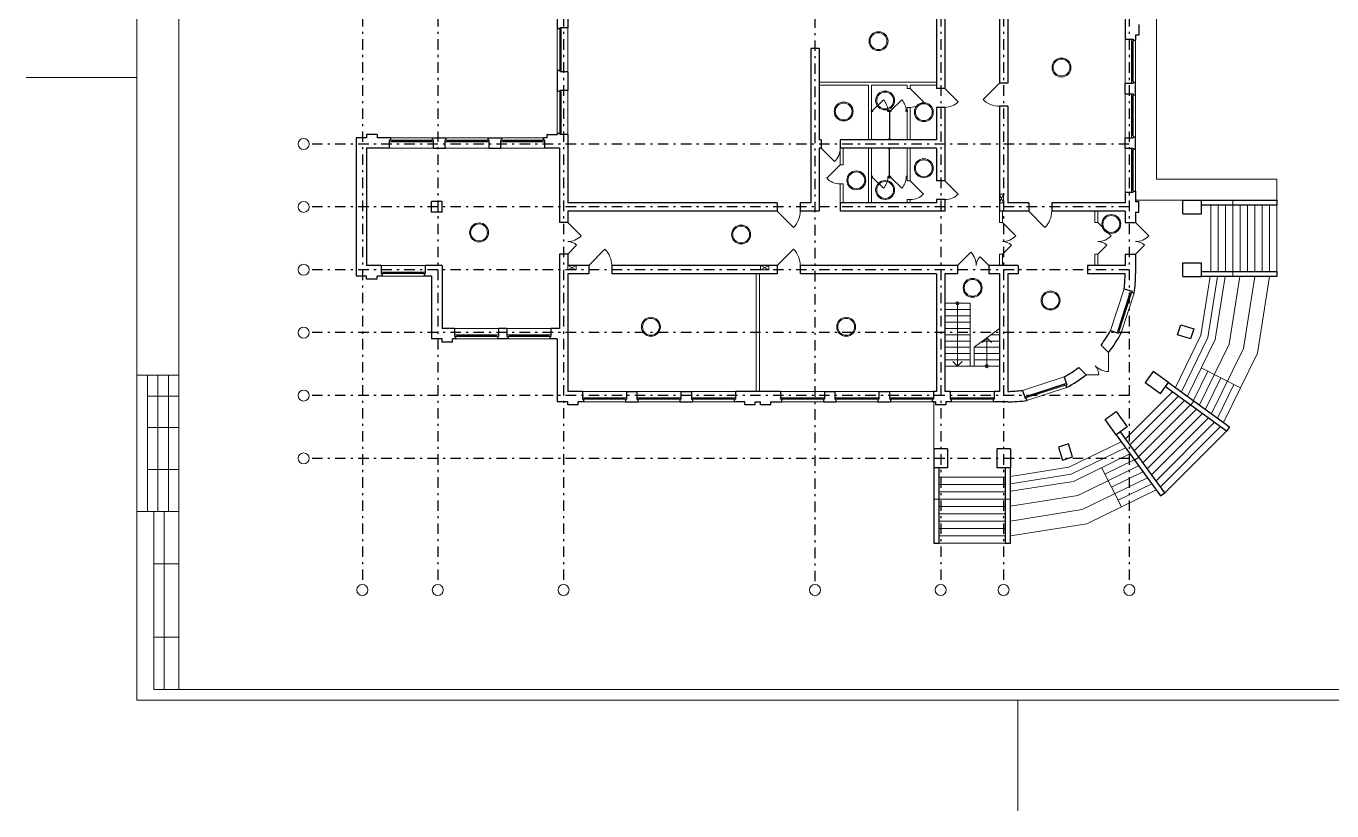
# Model space of a CAD drawing. Header units: metres. Extents: x -5.3 to 89.4, y -5.3 to 64.7.
# Drawn here: x -5.3 to 57, y -5.3 to 32.2 of the extents above; entities that cross this region are included whole.
import ezdxf

# ---------------------------------------------------------------- set-up
doc = ezdxf.new("R2010")
doc.units = ezdxf.units.M
doc.header["$MEASUREMENT"] = 0
doc.linetypes.add('( Dashdot )', pattern=[1.001, 0.5, -0.25, 0.001, -0.25])
doc.layers.add('Level 50', color=7, linetype='Continuous', lineweight=0)
doc.layers.add('Level 63', color=7, linetype='Continuous', lineweight=0)

msp = doc.modelspace()

# ---------------------------------------------------------------- linework, layer by layer
at = {"color": 7, "linetype": 'Continuous', "lineweight": 0}
for p, q in [((0, 0), (0, 59.4)), ((48.661, 46.228), (48.661, 24.853)), ((20.061, 32.028), (20.061, 30.028)), ((20.216, 31.978), (20.216, 30.078)), ((20.561, 32.078), (20.561, 29.978)), ((47.161, 31.528), (47.161, 29.428)), ((47.506, 31.428), (47.506, 29.528)), ((47.661, 31.478), (47.661, 29.478)), ((0, 29.7), (-5.288, 29.7)), ((20.061, 29.028), (20.061, 27.028)), ((20.216, 28.978), (20.216, 27.078)), ((20.561, 29.078), (20.561, 26.978)), ((47.161, 28.928), (47.161, 26.828)), ((47.506, 28.828), (47.506, 26.928)), ((47.661, 28.878), (47.661, 26.878)), ((14.111, 26.828), (12.111, 26.828)), ((16.761, 26.828), (14.761, 26.828)), ((19.411, 26.828), (17.411, 26.828)), ((14.161, 26.328), (12.061, 26.328)), ((14.061, 26.673), (12.161, 26.673)), ((16.811, 26.328), (14.711, 26.328)), ((16.711, 26.673), (14.811, 26.673)), ((19.461, 26.328), (17.361, 26.328)), ((19.361, 26.673), (17.461, 26.673)), ((47.161, 26.328), (47.161, 24.228)), ((47.506, 26.228), (47.506, 24.328)), ((47.661, 26.278), (47.661, 24.278)), ((48.661, 24.853), (54.411, 24.853)), ((54.411, 23.853), (54.411, 24.853)), ((51.611, 23.603), (51.611, 20.453)), ((51.961, 23.603), (51.961, 20.453)), ((52.311, 23.603), (52.311, 20.453)), ((52.661, 23.603), (52.661, 20.453)), ((53.011, 23.603), (53.011, 20.453)), ((53.361, 23.603), (53.361, 20.453)), ((53.711, 23.603), (53.711, 20.453)), ((54.061, 23.603), (54.061, 20.453)), ((11.661, 20.728), (13.761, 20.728)), ((11.711, 20.228), (13.711, 20.228)), ((11.761, 20.383), (13.661, 20.383)), ((47.117, 19.626), (46.468, 17.629)), ((46.841, 17.613), (47.428, 19.42)), ((47.593, 19.419), (46.975, 17.517)), ((39.161, 18.928), (39.161, 15.928)), ((39.761, 18.628), (38.561, 18.628)), ((39.761, 18.328), (38.561, 18.328)), ((15.161, 17.728), (17.261, 17.728)), ((17.661, 17.728), (19.761, 17.728)), ((39.761, 18.028), (38.561, 18.028)), ((39.761, 17.728), (38.561, 17.728)), ((39.961, 16.828), (41.161, 17.728)), ((15.211, 17.228), (17.211, 17.228)), ((15.261, 17.383), (17.161, 17.383)), ((17.711, 17.228), (19.711, 17.228)), ((17.761, 17.383), (19.661, 17.383)), ((39.761, 17.428), (38.561, 17.428)), ((39.761, 17.128), (38.561, 17.128)), ((39.761, 16.828), (38.561, 16.828)), ((41.161, 16.828), (39.961, 16.828)), ((40.334, 17.051), (40.561, 17.278)), ((41.161, 17.128), (40.361, 17.128)), ((40.561, 15.928), (40.561, 17.278)), ((40.788, 17.051), (40.561, 17.278)), ((41.161, 17.428), (40.761, 17.428)), ((39.761, 16.528), (38.561, 16.528)), ((39.761, 16.228), (38.561, 16.228)), ((41.161, 16.528), (39.961, 16.528)), ((41.161, 16.228), (39.961, 16.228)), ((38.934, 16.155), (39.161, 15.928)), ((39.388, 16.155), (39.161, 15.928)), ((50.795, 15.848), (52.67, 14.902)), ((42.262, 14.772), (44.26, 15.421)), ((44.276, 15.048), (42.469, 14.46)), ((21.261, 14.728), (23.361, 14.728)), ((21.361, 14.383), (23.261, 14.383)), ((23.861, 14.728), (25.961, 14.728)), ((23.961, 14.383), (25.861, 14.383)), ((26.461, 14.728), (28.561, 14.728)), ((26.561, 14.383), (28.461, 14.383)), ((32.811, 14.728), (30.711, 14.728)), ((32.711, 14.383), (30.811, 14.383)), ((35.411, 14.728), (33.311, 14.728)), ((35.311, 14.383), (33.411, 14.383)), ((38.011, 14.728), (35.911, 14.728)), ((37.911, 14.383), (36.011, 14.383)), ((40.911, 14.728), (38.811, 14.728)), ((40.811, 14.383), (38.911, 14.383)), ((42.47, 14.296), (44.372, 14.914)), ((47.387, 12.181), (49.708, 14.501)), ((21.311, 14.228), (23.311, 14.228)), ((23.911, 14.228), (25.911, 14.228)), ((26.511, 14.228), (28.511, 14.228)), ((32.761, 14.228), (30.761, 14.228)), ((35.361, 14.228), (33.361, 14.228)), ((37.961, 14.228), (35.961, 14.228)), ((40.861, 14.228), (38.861, 14.228)), ((47.596, 11.894), (49.995, 14.293)), ((47.804, 11.607), (50.281, 14.085)), ((48.012, 11.321), (50.568, 13.876)), ((48.221, 11.034), (50.855, 13.668)), ((48.429, 10.747), (51.141, 13.46)), ((48.637, 10.46), (51.428, 13.251)), ((48.845, 10.174), (51.715, 13.043)), ((46.041, 11.093), (46.987, 9.218)), ((38.286, 10.278), (41.436, 10.278)), ((38.286, 9.928), (41.436, 9.928)), ((38.286, 9.578), (41.436, 9.578)), ((38.286, 9.228), (41.436, 9.228)), ((38.286, 8.878), (41.436, 8.878)), ((38.286, 8.528), (41.436, 8.528)), ((38.286, 8.178), (41.436, 8.178)), ((38.286, 7.828), (41.436, 7.828)), ((84.1, 0), (0, 0)), ((42.05, -5.287), (42.05, 0))]:
    msp.add_line(p, q, dxfattribs=at)
at = {"color": 1, "linetype": '( Dashdot )'}
for p, q in [((10.761, 53.528), (10.761, 5.516)), ((14.361, 53.528), (14.361, 5.516)), ((20.361, 53.528), (20.361, 5.516)), ((32.361, 53.471), (32.361, 5.516)), ((38.361, 53.528), (38.361, 5.516)), ((41.361, 53.528), (41.361, 5.516)), ((47.361, 53.528), (47.361, 5.516)), ((47.361, 26.528), (8.219, 26.528)), ((47.361, 23.528), (8.219, 23.528)), ((47.361, 20.528), (8.219, 20.528)), ((47.361, 17.528), (8.219, 17.528)), ((47.361, 14.528), (8.219, 14.528)), ((47.361, 11.528), (8.219, 11.528))]:
    msp.add_line(p, q, dxfattribs=at)
at = {"color": 7, "linetype": 'Continuous', "lineweight": 30}
for p, q in [((41.161, 36.328), (41.161, 29.428)), ((41.561, 36.328), (41.561, 29.428)), ((38.161, 33.778), (38.161, 29.178)), ((38.561, 33.778), (38.561, 29.178)), ((47.161, 33.178), (47.161, 31.528)), ((20.061, 33.028), (20.061, 32.028)), ((20.561, 32.978), (20.561, 32.078)), ((20.181, 32.028), (20.061, 32.028)), ((20.561, 32.078), (20.181, 32.078)), ((20.181, 32.078), (20.181, 32.028)), ((47.811, 32.228), (47.811, 31.728)), ((47.161, 31.528), (47.541, 31.528)), ((47.541, 31.528), (47.541, 31.478)), ((47.541, 31.478), (47.661, 31.478)), ((47.811, 31.728), (47.661, 31.728)), ((47.661, 31.728), (47.661, 31.478)), ((32.561, 31.079), (32.161, 31.079)), ((32.161, 31.079), (32.161, 23.728)), ((32.561, 31.079), (32.561, 26.728)), ((20.181, 30.028), (20.061, 30.028)), ((20.061, 30.028), (20.061, 29.028)), ((20.181, 30.028), (20.181, 29.978)), ((20.561, 29.978), (20.181, 29.978)), ((20.561, 29.978), (20.561, 29.078)), ((41.561, 29.428), (41.161, 29.428)), ((47.161, 29.428), (47.541, 29.428)), ((47.161, 28.928), (47.161, 29.428)), ((47.541, 29.478), (47.661, 29.478)), ((47.541, 29.478), (47.541, 29.428)), ((47.661, 28.878), (47.661, 29.478)), ((20.181, 29.028), (20.061, 29.028)), ((20.561, 29.078), (20.181, 29.078)), ((20.181, 29.078), (20.181, 29.028)), ((38.561, 29.178), (38.161, 29.178)), ((47.161, 28.928), (47.541, 28.928)), ((47.541, 28.928), (47.541, 28.878)), ((47.541, 28.878), (47.661, 28.878)), ((38.561, 28.278), (38.161, 28.278)), ((38.161, 28.278), (38.161, 26.728)), ((38.561, 28.278), (38.561, 24.778)), ((41.561, 28.328), (41.161, 28.328)), ((41.161, 28.328), (41.161, 23.328)), ((41.561, 28.328), (41.561, 23.728)), ((10.461, 26.828), (10.461, 20.228)), ((10.961, 26.828), (10.461, 26.828)), ((10.961, 26.978), (10.961, 26.828)), ((11.461, 26.978), (10.961, 26.978)), ((11.461, 26.978), (11.461, 26.828)), ((12.111, 26.828), (11.461, 26.828)), ((12.111, 26.708), (12.111, 26.828)), ((14.111, 26.708), (14.111, 26.828)), ((14.111, 26.828), (14.761, 26.828)), ((14.761, 26.708), (14.761, 26.828)), ((16.761, 26.708), (16.761, 26.828)), ((16.761, 26.828), (17.411, 26.828)), ((17.411, 26.708), (17.411, 26.828)), ((19.561, 26.828), (19.411, 26.828)), ((19.411, 26.708), (19.411, 26.828)), ((19.561, 26.978), (20.061, 26.978)), ((19.561, 26.978), (19.561, 26.828)), ((20.061, 27.028), (20.061, 26.978)), ((20.181, 27.028), (20.061, 27.028)), ((20.181, 27.028), (20.181, 26.978)), ((20.561, 26.978), (20.181, 26.978)), ((20.561, 26.978), (20.561, 23.728)), ((47.161, 26.828), (47.541, 26.828)), ((47.161, 26.328), (47.161, 26.828)), ((47.541, 26.878), (47.661, 26.878)), ((47.541, 26.878), (47.541, 26.828)), ((47.661, 26.278), (47.661, 26.878)), ((10.961, 26.328), (10.961, 20.728)), ((12.061, 26.328), (10.961, 26.328)), ((12.061, 26.328), (12.061, 26.708)), ((12.111, 26.708), (12.061, 26.708)), ((14.161, 26.708), (14.111, 26.708)), ((14.161, 26.328), (14.161, 26.708)), ((14.161, 26.328), (14.711, 26.328)), ((14.711, 26.328), (14.711, 26.708)), ((14.761, 26.708), (14.711, 26.708)), ((16.811, 26.708), (16.761, 26.708)), ((16.811, 26.328), (16.811, 26.708)), ((16.811, 26.328), (17.361, 26.328)), ((17.361, 26.328), (17.361, 26.708)), ((17.411, 26.708), (17.361, 26.708)), ((19.461, 26.708), (19.411, 26.708)), ((19.461, 26.328), (19.461, 26.708)), ((20.161, 26.328), (19.461, 26.328)), ((20.161, 26.328), (20.161, 22.778)), ((32.661, 26.728), (32.561, 26.728)), ((32.561, 26.328), (32.561, 23.328)), ((32.661, 26.328), (32.561, 26.328)), ((32.661, 26.728), (32.661, 26.328)), ((38.161, 26.728), (33.561, 26.728)), ((33.561, 26.728), (33.561, 26.328)), ((38.161, 26.328), (33.561, 26.328)), ((38.161, 26.328), (38.161, 24.778)), ((47.161, 26.328), (47.541, 26.328)), ((47.541, 26.328), (47.541, 26.278)), ((47.541, 26.278), (47.661, 26.278)), ((38.561, 24.778), (38.161, 24.778)), ((14.061, 23.278), (14.061, 23.778)), ((14.561, 23.778), (14.061, 23.778)), ((14.561, 23.278), (14.561, 23.778)), ((30.561, 23.728), (20.561, 23.728)), ((30.561, 23.728), (30.561, 23.328)), ((32.161, 23.728), (31.661, 23.728)), ((31.661, 23.728), (31.661, 23.328)), ((38.161, 23.728), (33.561, 23.728)), ((33.561, 23.728), (33.561, 23.328)), ((38.561, 23.878), (38.161, 23.878)), ((38.161, 23.878), (38.161, 23.728)), ((38.561, 23.878), (38.561, 23.328)), ((42.561, 23.728), (41.561, 23.728)), ((42.561, 23.728), (42.561, 23.328)), ((47.161, 23.728), (43.661, 23.728)), ((43.661, 23.728), (43.661, 23.328)), ((47.161, 24.228), (47.161, 23.728)), ((47.161, 24.228), (47.541, 24.228)), ((47.541, 24.278), (47.661, 24.278)), ((47.541, 24.278), (47.541, 24.228)), ((47.661, 24.278), (47.661, 23.778)), ((47.661, 23.778), (47.811, 23.778)), ((47.811, 23.278), (47.811, 23.778)), ((49.911, 23.853), (50.811, 23.853)), ((49.911, 23.203), (49.911, 23.853)), ((50.811, 23.203), (50.811, 23.853)), ((14.561, 23.278), (14.061, 23.278)), ((30.561, 23.328), (20.561, 23.328)), ((20.561, 23.328), (20.561, 22.778)), ((32.561, 23.328), (31.661, 23.328)), ((38.561, 23.328), (33.561, 23.328)), ((42.561, 23.328), (41.161, 23.328)), ((47.161, 23.328), (43.661, 23.328)), ((47.161, 23.328), (47.161, 22.778)), ((47.661, 23.278), (47.811, 23.278)), ((47.661, 23.278), (47.661, 22.778)), ((49.911, 23.203), (50.811, 23.203)), ((20.561, 22.778), (20.161, 22.778)), ((47.161, 22.778), (47.661, 22.778)), ((20.561, 21.278), (20.161, 21.278)), ((20.161, 21.278), (20.161, 17.728)), ((20.561, 21.278), (20.561, 20.728)), ((47.161, 21.278), (47.661, 21.278)), ((47.161, 21.278), (47.161, 20.728)), ((47.661, 21.278), (47.661, 20.328)), ((11.661, 20.728), (10.961, 20.728)), ((11.661, 20.728), (11.661, 20.348)), ((14.561, 20.728), (13.761, 20.728)), ((13.761, 20.728), (13.761, 20.348)), ((14.561, 20.728), (14.561, 17.728)), ((21.561, 20.728), (20.561, 20.728)), ((21.561, 20.728), (21.561, 20.328)), ((22.661, 20.728), (22.661, 20.328)), ((30.561, 20.728), (22.661, 20.728)), ((30.561, 20.728), (30.561, 20.328)), ((31.661, 20.728), (31.661, 20.328)), ((39.161, 20.728), (31.661, 20.728)), ((39.161, 20.728), (39.161, 20.328)), ((40.661, 20.728), (40.661, 20.328)), ((42.061, 20.728), (40.661, 20.728)), ((42.061, 20.728), (42.061, 20.328)), ((47.161, 20.728), (45.361, 20.728)), ((45.361, 20.728), (45.361, 20.328)), ((49.911, 20.853), (50.811, 20.853)), ((49.911, 20.203), (49.911, 20.853)), ((50.811, 20.203), (50.811, 20.853)), ((10.961, 20.228), (10.461, 20.228)), ((10.961, 20.078), (10.961, 20.228)), ((11.461, 20.078), (10.961, 20.078)), ((11.461, 20.078), (11.461, 20.228)), ((11.711, 20.228), (11.461, 20.228)), ((11.661, 20.348), (11.711, 20.348)), ((11.711, 20.348), (11.711, 20.228)), ((13.711, 20.348), (13.711, 20.228)), ((13.711, 20.348), (13.761, 20.348)), ((14.061, 20.228), (13.711, 20.228)), ((14.061, 20.228), (14.061, 17.228)), ((20.561, 20.328), (20.561, 14.728)), ((21.561, 20.328), (20.561, 20.328)), ((30.561, 20.328), (22.661, 20.328)), ((38.161, 20.328), (31.661, 20.328)), ((38.161, 20.328), (38.161, 14.728)), ((38.561, 20.328), (38.561, 14.728)), ((39.161, 20.328), (38.561, 20.328)), ((41.161, 20.328), (40.661, 20.328)), ((41.161, 20.328), (41.161, 14.728)), ((41.561, 20.328), (41.561, 14.728)), ((42.061, 20.328), (41.561, 20.328)), ((47.161, 20.328), (45.361, 20.328)), ((49.911, 20.203), (50.811, 20.203)), ((47.117, 19.626), (47.493, 19.504)), ((47.485, 19.454), (47.593, 19.419)), ((15.161, 17.728), (14.561, 17.728)), ((15.161, 17.728), (15.161, 17.348)), ((17.261, 17.728), (17.261, 17.348)), ((17.661, 17.728), (17.261, 17.728)), ((17.661, 17.728), (17.661, 17.348)), ((20.161, 17.728), (19.761, 17.728)), ((19.761, 17.728), (19.761, 17.348)), ((46.468, 17.629), (46.843, 17.507)), ((46.867, 17.552), (46.975, 17.517)), ((14.561, 17.228), (14.061, 17.228)), ((14.561, 17.078), (14.561, 17.228)), ((15.061, 17.078), (14.561, 17.078)), ((15.061, 17.078), (15.061, 17.228)), ((15.211, 17.228), (15.061, 17.228)), ((15.161, 17.348), (15.211, 17.348)), ((15.211, 17.348), (15.211, 17.228)), ((17.211, 17.348), (17.211, 17.228)), ((17.211, 17.348), (17.261, 17.348)), ((17.711, 17.228), (17.211, 17.228)), ((17.661, 17.348), (17.711, 17.348)), ((17.711, 17.348), (17.711, 17.228)), ((19.711, 17.348), (19.711, 17.228)), ((19.711, 17.348), (19.761, 17.348)), ((20.061, 17.228), (19.711, 17.228)), ((20.061, 17.228), (20.061, 14.228)), ((46.015, 16.934), (46.372, 16.577)), ((44.955, 15.873), (45.311, 15.517)), ((44.26, 15.421), (44.382, 15.045)), ((44.337, 15.022), (44.372, 14.914)), ((21.261, 14.728), (20.561, 14.728)), ((21.261, 14.728), (21.261, 14.348)), ((21.261, 14.348), (21.311, 14.348)), ((21.311, 14.348), (21.311, 14.228)), ((23.311, 14.348), (23.311, 14.228)), ((23.311, 14.348), (23.361, 14.348)), ((23.361, 14.728), (23.361, 14.348)), ((23.361, 14.728), (23.861, 14.728)), ((23.861, 14.728), (23.861, 14.348)), ((23.861, 14.348), (23.911, 14.348)), ((23.911, 14.348), (23.911, 14.228)), ((25.911, 14.348), (25.911, 14.228)), ((25.911, 14.348), (25.961, 14.348)), ((25.961, 14.728), (25.961, 14.348)), ((25.961, 14.728), (26.461, 14.728)), ((26.461, 14.728), (26.461, 14.348)), ((26.461, 14.348), (26.511, 14.348)), ((26.511, 14.348), (26.511, 14.228)), ((28.511, 14.348), (28.511, 14.228)), ((28.511, 14.348), (28.561, 14.348)), ((28.561, 14.728), (28.561, 14.348)), ((30.711, 14.728), (28.561, 14.728)), ((30.711, 14.728), (30.711, 14.348)), ((30.761, 14.348), (30.711, 14.348)), ((30.761, 14.348), (30.761, 14.228)), ((32.761, 14.348), (32.761, 14.228)), ((32.811, 14.348), (32.761, 14.348)), ((32.811, 14.728), (32.811, 14.348)), ((32.811, 14.728), (33.311, 14.728)), ((33.311, 14.728), (33.311, 14.348)), ((33.361, 14.348), (33.311, 14.348)), ((33.361, 14.348), (33.361, 14.228)), ((35.361, 14.348), (35.361, 14.228)), ((35.411, 14.348), (35.361, 14.348)), ((35.411, 14.728), (35.411, 14.348)), ((35.411, 14.728), (35.911, 14.728)), ((35.911, 14.728), (35.911, 14.348)), ((35.961, 14.348), (35.911, 14.348)), ((35.961, 14.348), (35.961, 14.228)), ((37.961, 14.348), (37.961, 14.228)), ((38.011, 14.348), (37.961, 14.348)), ((38.161, 14.728), (38.011, 14.728)), ((38.011, 14.728), (38.011, 14.348)), ((38.811, 14.728), (38.561, 14.728)), ((38.811, 14.728), (38.811, 14.348)), ((38.861, 14.348), (38.811, 14.348)), ((38.861, 14.348), (38.861, 14.228)), ((40.861, 14.348), (40.861, 14.228)), ((40.911, 14.348), (40.861, 14.348)), ((41.161, 14.728), (40.911, 14.728)), ((40.911, 14.728), (40.911, 14.348)), ((42.262, 14.772), (42.385, 14.396)), ((42.435, 14.404), (42.47, 14.296)), ((20.561, 14.228), (20.061, 14.228)), ((20.561, 14.078), (20.561, 14.228)), ((21.061, 14.078), (20.561, 14.078)), ((21.061, 14.078), (21.061, 14.228)), ((21.311, 14.228), (21.061, 14.228)), ((23.311, 14.228), (23.911, 14.228)), ((25.911, 14.228), (26.511, 14.228)), ((29.011, 14.228), (28.511, 14.228)), ((29.011, 14.078), (29.011, 14.228)), ((29.511, 14.078), (29.011, 14.078)), ((29.511, 14.078), (29.511, 14.228)), ((29.511, 14.228), (29.761, 14.228)), ((29.761, 14.078), (29.761, 14.228)), ((30.261, 14.078), (29.761, 14.078)), ((30.261, 14.078), (30.261, 14.228)), ((30.261, 14.228), (30.761, 14.228)), ((32.761, 14.228), (33.361, 14.228)), ((35.361, 14.228), (35.961, 14.228)), ((38.111, 14.228), (37.961, 14.228)), ((38.111, 14.228), (38.111, 14.078)), ((38.611, 14.078), (38.111, 14.078)), ((38.611, 14.228), (38.611, 14.078)), ((38.861, 14.228), (38.611, 14.228)), ((41.561, 14.228), (40.861, 14.228)), ((38.036, 11.978), (38.036, 11.078)), ((38.686, 11.978), (38.036, 11.978)), ((38.686, 11.978), (38.686, 11.078)), ((41.036, 11.978), (41.036, 11.078)), ((41.686, 11.978), (41.036, 11.978)), ((41.686, 11.978), (41.686, 11.078)), ((38.686, 11.078), (38.036, 11.078)), ((41.686, 11.078), (41.036, 11.078))]:
    msp.add_line(p, q, dxfattribs=at)
at = {"color": 7, "linetype": 'Continuous', "lineweight": 13}
for p, q in [((38.161, 29.478), (32.561, 29.478)), ((34.911, 29.328), (32.561, 29.328)), ((34.911, 29.328), (34.911, 26.728)), ((35.061, 29.328), (35.061, 26.728)), ((36.761, 29.328), (35.061, 29.328)), ((36.761, 29.328), (36.761, 29.178)), ((38.161, 29.328), (36.911, 29.328)), ((36.911, 29.328), (36.911, 29.178)), ((36.911, 29.178), (36.761, 29.178)), ((36.911, 29.178), (37.547, 28.541)), ((38.561, 29.178), (39.197, 28.541)), ((36.761, 28.278), (36.761, 26.728)), ((36.911, 28.278), (36.761, 28.278)), ((36.911, 28.278), (36.911, 26.728)), ((32.661, 26.328), (33.297, 25.691)), ((33.561, 26.328), (33.561, 25.528)), ((33.711, 26.328), (33.711, 25.528)), ((34.911, 26.328), (34.911, 23.728)), ((35.061, 26.328), (35.061, 23.728)), ((36.761, 26.328), (36.761, 24.778)), ((36.911, 26.328), (36.911, 24.778)), ((33.561, 25.528), (32.924, 24.891)), ((33.711, 25.528), (33.561, 25.528)), ((33.711, 24.628), (33.561, 24.628)), ((33.561, 24.628), (33.561, 23.728)), ((33.711, 24.628), (33.711, 23.728)), ((36.911, 24.778), (36.761, 24.778)), ((36.911, 24.778), (37.547, 24.141)), ((38.561, 24.778), (39.197, 24.141)), ((36.761, 23.878), (36.761, 23.728)), ((36.911, 23.878), (36.761, 23.878)), ((36.911, 23.878), (36.911, 23.728)), ((41.161, 23.728), (41.361, 24.128)), ((41.161, 24.128), (41.361, 23.728)), ((49.911, 23.853), (47.661, 23.853)), ((52.311, 23.603), (52.311, 23.853)), ((30.561, 23.328), (31.339, 22.55)), ((41.161, 23.328), (41.161, 22.778)), ((41.311, 23.328), (41.311, 22.778)), ((45.711, 23.328), (45.711, 22.778)), ((45.861, 23.328), (45.861, 22.778)), ((51.261, 23.603), (51.261, 20.453)), ((54.411, 23.603), (54.411, 20.453)), ((20.561, 22.778), (21.197, 22.141)), ((41.161, 22.778), (41.311, 22.778)), ((41.311, 22.778), (41.947, 22.141)), ((45.711, 22.778), (45.861, 22.778)), ((45.861, 22.778), (46.497, 22.141)), ((47.661, 22.778), (48.297, 22.141)), ((20.561, 21.278), (20.985, 21.702)), ((21.561, 20.728), (22.339, 21.506)), ((30.561, 20.728), (31.339, 21.506)), ((39.161, 20.728), (39.797, 21.364)), ((41.161, 21.278), (41.311, 21.278)), ((41.161, 21.278), (41.161, 20.728)), ((41.311, 21.278), (41.735, 21.702)), ((41.311, 21.278), (41.311, 20.728)), ((45.711, 21.278), (45.861, 21.278)), ((45.711, 21.278), (45.711, 20.728)), ((45.861, 21.278), (46.285, 21.702)), ((45.861, 21.278), (45.861, 20.728)), ((47.661, 21.278), (48.085, 21.702)), ((20.561, 20.728), (20.961, 20.528)), ((20.961, 20.728), (20.561, 20.528)), ((29.761, 20.728), (30.161, 20.528)), ((30.161, 20.728), (29.761, 20.528)), ((40.661, 20.728), (40.237, 21.152)), ((29.561, 20.328), (29.561, 14.728)), ((29.711, 20.328), (29.711, 14.728)), ((52.311, 20.203), (52.311, 20.453)), ((39.761, 18.928), (38.561, 18.928)), ((39.761, 18.928), (39.761, 15.928)), ((39.961, 16.828), (39.961, 15.928)), ((46.372, 16.577), (46.372, 15.677)), ((41.161, 15.928), (38.561, 15.928)), ((45.311, 15.517), (45.911, 15.517)), ((47.179, 12.467), (49.421, 14.709)), ((38.036, 11.978), (38.036, 14.228)), ((50.303, 14.069), (50.45, 14.271)), ((49.054, 9.887), (52.002, 12.835)), ((47.819, 11.586), (47.617, 11.439)), ((38.286, 10.628), (41.436, 10.628)), ((38.286, 9.578), (38.036, 9.578)), ((41.686, 9.578), (41.436, 9.578)), ((38.286, 7.478), (41.436, 7.478))]:
    msp.add_line(p, q, dxfattribs=at)
at = {"color": 7, "linetype": 'Continuous', "lineweight": 13, "extrusion": (0, 0, -1)}
for p, q in [((41.161, 29.428), (40.383, 28.65)), ((42.561, 23.328), (43.339, 22.55))]:
    msp.add_line(p, q, dxfattribs=at)
at = {"color": 252, "linetype": 'Continuous', "lineweight": 13}
for p, q in [((35.624, 28.64), (35.111, 28.128)), ((36.499, 28.64), (35.986, 28.128)), ((35.624, 24.415), (35.111, 24.928)), ((36.499, 24.415), (35.986, 24.928))]:
    msp.add_line(p, q, dxfattribs=at)
at = {"color": 252, "linetype": 'Continuous', "lineweight": 30}
for p, q in [((35.911, 28.078), (35.911, 26.778)), ((35.911, 24.978), (35.911, 26.278))]:
    msp.add_line(p, q, dxfattribs=at)
at = {"color": 7, "linetype": 'Continuous', "lineweight": 13, "flags": 128}
for points in [[(20.251, 32.078), (20.251, 31.978), (20.181, 31.978), (20.181, 32.078), (20.251, 32.078)], [(47.471, 31.528), (47.471, 31.428), (47.541, 31.428), (47.541, 31.528), (47.471, 31.528)], [(20.251, 30.078), (20.251, 29.978), (20.181, 29.978), (20.181, 30.078), (20.251, 30.078)], [(47.471, 29.528), (47.471, 29.428), (47.541, 29.428), (47.541, 29.528), (47.471, 29.528)], [(20.251, 29.078), (20.251, 28.978), (20.181, 28.978), (20.181, 29.078), (20.251, 29.078)], [(47.471, 28.928), (47.471, 28.828), (47.541, 28.828), (47.541, 28.928), (47.471, 28.928)], [(20.251, 27.078), (20.251, 26.978), (20.181, 26.978), (20.181, 27.078), (20.251, 27.078)], [(47.471, 26.928), (47.471, 26.828), (47.541, 26.828), (47.541, 26.928), (47.471, 26.928)], [(12.161, 26.638), (12.061, 26.638), (12.061, 26.708), (12.161, 26.708), (12.161, 26.638)], [(14.161, 26.638), (14.061, 26.638), (14.061, 26.708), (14.161, 26.708), (14.161, 26.638)], [(14.811, 26.638), (14.711, 26.638), (14.711, 26.708), (14.811, 26.708), (14.811, 26.638)], [(16.811, 26.638), (16.711, 26.638), (16.711, 26.708), (16.811, 26.708), (16.811, 26.638)], [(17.461, 26.638), (17.361, 26.638), (17.361, 26.708), (17.461, 26.708), (17.461, 26.638)], [(19.461, 26.638), (19.361, 26.638), (19.361, 26.708), (19.461, 26.708), (19.461, 26.638)], [(47.471, 26.328), (47.471, 26.228), (47.541, 26.228), (47.541, 26.328), (47.471, 26.328)], [(47.471, 24.328), (47.471, 24.228), (47.541, 24.228), (47.541, 24.328), (47.471, 24.328)], [(41.161, 23.728), (41.361, 23.728), (41.361, 24.128), (41.161, 24.128), (41.161, 23.728)], [(20.561, 20.728), (20.561, 20.528), (20.961, 20.528), (20.961, 20.728), (20.561, 20.728)], [(29.761, 20.728), (29.761, 20.528), (30.161, 20.528), (30.161, 20.728), (29.761, 20.728)], [(11.661, 20.418), (11.761, 20.418), (11.761, 20.348), (11.661, 20.348), (11.661, 20.418)], [(13.661, 20.418), (13.761, 20.418), (13.761, 20.348), (13.661, 20.348), (13.661, 20.418)], [(47.395, 19.431), (47.426, 19.526), (47.493, 19.504), (47.462, 19.409), (47.395, 19.431)], [(46.777, 17.529), (46.808, 17.624), (46.874, 17.602), (46.843, 17.507), (46.777, 17.529)], [(15.161, 17.418), (15.261, 17.418), (15.261, 17.348), (15.161, 17.348), (15.161, 17.418)], [(17.161, 17.418), (17.261, 17.418), (17.261, 17.348), (17.161, 17.348), (17.161, 17.418)], [(17.661, 17.418), (17.761, 17.418), (17.761, 17.348), (17.661, 17.348), (17.661, 17.418)], [(19.661, 17.418), (19.761, 17.418), (19.761, 17.348), (19.661, 17.348), (19.661, 17.418)], [(44.36, 15.112), (44.265, 15.081), (44.287, 15.014), (44.382, 15.045), (44.36, 15.112)], [(21.261, 14.418), (21.361, 14.418), (21.361, 14.348), (21.261, 14.348), (21.261, 14.418)], [(23.261, 14.418), (23.361, 14.418), (23.361, 14.348), (23.261, 14.348), (23.261, 14.418)], [(23.861, 14.418), (23.961, 14.418), (23.961, 14.348), (23.861, 14.348), (23.861, 14.418)], [(25.861, 14.418), (25.961, 14.418), (25.961, 14.348), (25.861, 14.348), (25.861, 14.418)], [(26.461, 14.418), (26.561, 14.418), (26.561, 14.348), (26.461, 14.348), (26.461, 14.418)], [(28.461, 14.418), (28.561, 14.418), (28.561, 14.348), (28.461, 14.348), (28.461, 14.418)], [(30.811, 14.418), (30.711, 14.418), (30.711, 14.348), (30.811, 14.348), (30.811, 14.418)], [(32.811, 14.418), (32.711, 14.418), (32.711, 14.348), (32.811, 14.348), (32.811, 14.418)], [(33.411, 14.418), (33.311, 14.418), (33.311, 14.348), (33.411, 14.348), (33.411, 14.418)], [(35.411, 14.418), (35.311, 14.418), (35.311, 14.348), (35.411, 14.348), (35.411, 14.418)], [(36.011, 14.418), (35.911, 14.418), (35.911, 14.348), (36.011, 14.348), (36.011, 14.418)], [(38.011, 14.418), (37.911, 14.418), (37.911, 14.348), (38.011, 14.348), (38.011, 14.418)], [(38.911, 14.418), (38.811, 14.418), (38.811, 14.348), (38.911, 14.348), (38.911, 14.418)], [(40.911, 14.418), (40.811, 14.418), (40.811, 14.348), (40.911, 14.348), (40.911, 14.418)], [(42.458, 14.494), (42.363, 14.463), (42.385, 14.396), (42.48, 14.427), (42.458, 14.494)]]:
    msp.add_lwpolyline(points, close=True, dxfattribs=at)
at = {"color": 7, "linetype": 'Continuous', "lineweight": 0, "flags": 128}
for points in [[(20.181, 30.078), (20.251, 30.078), (20.251, 31.978), (20.181, 31.978), (20.181, 30.078)], [(47.541, 29.528), (47.471, 29.528), (47.471, 31.428), (47.541, 31.428), (47.541, 29.528)], [(20.181, 27.078), (20.251, 27.078), (20.251, 28.978), (20.181, 28.978), (20.181, 27.078)], [(47.541, 26.928), (47.471, 26.928), (47.471, 28.828), (47.541, 28.828), (47.541, 26.928)], [(12.161, 26.708), (12.161, 26.638), (14.061, 26.638), (14.061, 26.708), (12.161, 26.708)], [(14.811, 26.708), (14.811, 26.638), (16.711, 26.638), (16.711, 26.708), (14.811, 26.708)], [(17.461, 26.708), (17.461, 26.638), (19.361, 26.638), (19.361, 26.708), (17.461, 26.708)], [(47.541, 24.328), (47.471, 24.328), (47.471, 26.228), (47.541, 26.228), (47.541, 24.328)], [(13.661, 20.348), (13.661, 20.418), (11.761, 20.418), (11.761, 20.348), (13.661, 20.348)], [(47.462, 19.409), (47.395, 19.431), (46.808, 17.624), (46.874, 17.602), (47.462, 19.409)], [(17.161, 17.348), (17.161, 17.418), (15.261, 17.418), (15.261, 17.348), (17.161, 17.348)], [(19.661, 17.348), (19.661, 17.418), (17.761, 17.418), (17.761, 17.348), (19.661, 17.348)], [(42.48, 14.427), (42.458, 14.494), (44.265, 15.081), (44.287, 15.014), (42.48, 14.427)], [(23.261, 14.348), (23.261, 14.418), (21.361, 14.418), (21.361, 14.348), (23.261, 14.348)], [(25.861, 14.348), (25.861, 14.418), (23.961, 14.418), (23.961, 14.348), (25.861, 14.348)], [(28.461, 14.348), (28.461, 14.418), (26.561, 14.418), (26.561, 14.348), (28.461, 14.348)], [(30.811, 14.348), (30.811, 14.418), (32.711, 14.418), (32.711, 14.348), (30.811, 14.348)], [(33.411, 14.348), (33.411, 14.418), (35.311, 14.418), (35.311, 14.348), (33.411, 14.348)], [(36.011, 14.348), (36.011, 14.418), (37.911, 14.418), (37.911, 14.348), (36.011, 14.348)], [(38.911, 14.348), (38.911, 14.418), (40.811, 14.418), (40.811, 14.348), (38.911, 14.348)]]:
    msp.add_lwpolyline(points, close=True, dxfattribs=at)
at = {"color": 252, "linetype": 'Continuous', "lineweight": 30, "flags": 128}
for points in [[(35.111, 28.078), (35.061, 28.078), (35.061, 28.128), (35.111, 28.128), (35.111, 28.078)], [(35.886, 28.078), (35.836, 28.078), (35.836, 28.128), (35.886, 28.128), (35.886, 28.078)], [(35.936, 28.078), (35.886, 28.078), (35.886, 28.128), (35.936, 28.128), (35.936, 28.078)], [(35.986, 28.078), (35.936, 28.078), (35.936, 28.128), (35.986, 28.128), (35.986, 28.078)], [(36.761, 28.078), (36.711, 28.078), (36.711, 28.128), (36.761, 28.128), (36.761, 28.078)], [(35.936, 26.728), (35.886, 26.728), (35.886, 26.778), (35.936, 26.778), (35.936, 26.728)], [(35.936, 26.328), (35.886, 26.328), (35.886, 26.278), (35.936, 26.278), (35.936, 26.328)], [(35.111, 24.978), (35.061, 24.978), (35.061, 24.928), (35.111, 24.928), (35.111, 24.978)], [(35.886, 24.978), (35.836, 24.978), (35.836, 24.928), (35.886, 24.928), (35.886, 24.978)], [(35.936, 24.978), (35.886, 24.978), (35.886, 24.928), (35.936, 24.928), (35.936, 24.978)], [(35.986, 24.978), (35.936, 24.978), (35.936, 24.928), (35.986, 24.928), (35.986, 24.978)], [(36.761, 24.978), (36.711, 24.978), (36.711, 24.928), (36.761, 24.928), (36.761, 24.978)]]:
    msp.add_lwpolyline(points, close=True, dxfattribs=at)
at = {"color": 7, "linetype": 'Continuous', "lineweight": 30, "flags": 128}
for points in [[(50.811, 23.853), (54.411, 23.853), (54.411, 23.603), (50.811, 23.603), (50.811, 23.853)], [(50.811, 20.453), (54.411, 20.453), (54.411, 20.203), (50.811, 20.203), (50.811, 20.453)], [(49.818, 17.908), (50.436, 17.707), (50.282, 17.231), (49.664, 17.432), (49.818, 17.908)], [(48.508, 15.682), (48.126, 15.156), (48.854, 14.627), (49.236, 15.153), (48.508, 15.682)], [(49.236, 15.153), (52.148, 13.037), (52.002, 12.835), (49.089, 14.951), (49.236, 15.153)], [(46.206, 13.381), (46.732, 13.763), (47.261, 13.035), (46.735, 12.653), (46.206, 13.381)], [(46.735, 12.653), (48.851, 9.74), (49.054, 9.887), (46.938, 12.8), (46.735, 12.653)], [(43.981, 12.071), (44.182, 11.452), (44.657, 11.607), (44.456, 12.225), (43.981, 12.071)], [(38.036, 11.078), (38.036, 7.478), (38.286, 7.478), (38.286, 11.078), (38.036, 11.078)], [(41.436, 11.078), (41.436, 7.478), (41.686, 7.478), (41.686, 11.078), (41.436, 11.078)]]:
    msp.add_lwpolyline(points, close=True, dxfattribs=at)
at = {"color": 7, "linetype": 'Continuous', "lineweight": 13, "flags": 128}
for points in [[(51.222, 20.203), (50.78, 17.41), (49.561, 14.917)], [(54.057, 20.203), (53.48, 16.557), (51.861, 13.246)], [(41.686, 10.667), (44.479, 11.109), (46.972, 12.327)], [(41.686, 7.832), (45.331, 8.409), (48.643, 10.028)]]:
    msp.add_lwpolyline(points, dxfattribs=at)
at = {"color": 7, "linetype": 'Continuous', "lineweight": 0, "flags": 128}
for points in [[(51.576, 20.203), (51.117, 17.303), (49.849, 14.708)], [(51.93, 20.203), (51.455, 17.196), (50.136, 14.499)], [(52.639, 20.203), (52.13, 16.983), (50.711, 14.081)], [(53.348, 20.203), (52.805, 16.77), (51.286, 13.664)], [(51.108, 15.69), (50.424, 14.29)], [(51.733, 15.375), (50.999, 13.873)], [(52.358, 15.059), (51.573, 13.455)], [(41.686, 10.313), (44.586, 10.771), (47.181, 12.04)], [(41.686, 9.958), (44.692, 10.434), (47.389, 11.753)], [(46.198, 10.781), (47.598, 11.465)], [(41.686, 9.25), (44.905, 9.759), (47.807, 11.178)], [(41.686, 8.541), (45.118, 9.084), (48.225, 10.603)], [(46.514, 10.156), (48.016, 10.89)], [(46.829, 9.531), (48.434, 10.315)]]:
    msp.add_lwpolyline(points, dxfattribs=at)
at = {"color": 7, "linetype": 'Continuous', "lineweight": 13}
for centre, radius in [((35.396, 31.436), 0.452), ((35.396, 31.436), 0.402), ((44.127, 30.176), 0.452), ((44.127, 30.176), 0.402), ((35.709, 28.605), 0.452), ((35.709, 28.605), 0.402), ((33.73, 28.082), 0.452), ((33.73, 28.082), 0.402), ((37.557, 28.047), 0.452), ((37.557, 28.047), 0.402), ((7.956, 26.528), 0.263), ((37.557, 25.371), 0.452), ((37.557, 25.371), 0.402), ((34.334, 24.795), 0.452), ((34.334, 24.795), 0.402), ((35.709, 24.335), 0.452), ((35.709, 24.335), 0.402), ((7.956, 23.528), 0.263), ((46.503, 22.713), 0.452), ((46.503, 22.713), 0.402), ((16.33, 22.312), 0.452), ((16.33, 22.312), 0.402), ((28.835, 22.211), 0.452), ((28.835, 22.211), 0.402), ((7.956, 20.528), 0.263), ((39.885, 19.667), 0.452), ((39.885, 19.667), 0.402), ((43.606, 19.064), 0.452), ((43.606, 19.064), 0.402), ((24.532, 17.808), 0.452), ((24.532, 17.808), 0.402), ((33.849, 17.808), 0.452), ((33.849, 17.808), 0.402), ((7.956, 17.528), 0.263), ((7.956, 14.528), 0.263), ((7.956, 11.528), 0.263), ((10.761, 5.253), 0.263), ((14.361, 5.253), 0.263), ((20.361, 5.253), 0.263), ((32.361, 5.253), 0.263), ((38.361, 5.253), 0.263), ((41.361, 5.253), 0.263), ((47.361, 5.253), 0.263)]:
    msp.add_circle(centre, radius, dxfattribs=at)
at = {"color": 7, "linetype": 'Continuous', "lineweight": 0}
for centre in [(39.161, 18.928), (40.561, 15.928)]:
    msp.add_circle(centre, 0.0733, dxfattribs=at)
at = {"color": 252, "linetype": 'Continuous', "lineweight": 0, "extrusion": (0, 0, -1)}
for centre in [(-35.111, 28.128), (-35.986, 28.128)]:
    msp.add_arc(centre, 0.725, 135, 180, dxfattribs=at)
at = {"color": 7, "linetype": 'Continuous', "lineweight": 0}
for centre, radius, start, end in [((36.911, 29.178), 0.9, 270, 315), ((38.561, 29.178), 0.9, 270, 315), ((32.661, 26.328), 0.9, 315, 0), ((33.561, 25.528), 0.9, 225, 270), ((36.911, 24.778), 0.9, 270, 315), ((38.561, 24.778), 0.9, 270, 315), ((30.561, 23.328), 1.1, 315, 0), ((20.561, 22.778), 0.9, 270, 315), ((20.561, 21.278), 0.6, 45, 90), ((41.311, 22.778), 0.9, 270, 315), ((41.311, 21.278), 0.6, 45, 90), ((45.861, 22.778), 0.9, 270, 315), ((45.861, 21.278), 0.6, 45, 90), ((47.661, 22.778), 0.9, 270, 315), ((47.661, 21.278), 0.6, 45, 90), ((21.561, 20.728), 1.1, 0, 45), ((30.561, 20.728), 1.1, 0, 45), ((39.161, 20.728), 0.9, 0, 45), ((40.661, 20.728), 0.6, 135, 180), ((46.372, 16.577), 0.9, 225, 270), ((45.311, 15.517), 0.6, 360, 45)]:
    msp.add_arc(centre, radius, start, end, dxfattribs=at)
at = {"color": 7, "linetype": 'Continuous', "lineweight": 0, "extrusion": (0, 0, -1)}
for centre, start, end in [((-41.161, 29.428), 270, 315), ((-42.561, 23.328), 180, 225)]:
    msp.add_arc(centre, 1.1, start, end, dxfattribs=at)
at = {"color": 252, "linetype": 'Continuous', "lineweight": 0}
for centre in [(35.111, 24.928), (35.986, 24.928)]:
    msp.add_arc(centre, 0.725, 315, 0, dxfattribs=at)
at = {"color": 7, "linetype": 'Continuous', "lineweight": 30}
for centre, radius, start, end in [((41.561, 20.328), 5.6, 352.80301, 0), ((41.561, 20.328), 6.1, 351.43142, 0), ((41.561, 20.328), 5.6, 322.69667, 331.18916), ((41.561, 20.328), 6.1, 322.06243, 332.56074), ((41.561, 20.328), 5.6, 298.81084, 307.30333), ((41.608, 20.343), 5.98, 297.14482, 297.63038), ((41.561, 20.328), 6.1, 297.43926, 307.93757), ((41.561, 20.328), 5.6, 270, 277.19699), ((41.513, 20.312), 5.98, 278.37746, 278.86302), ((41.561, 20.328), 6.1, 270, 278.56858)]:
    msp.add_arc(centre, radius, start, end, dxfattribs=at)
at = {"color": 7, "linetype": 'Continuous', "lineweight": 30, "extrusion": (0, 0, -1)}
for centre, start, end in [((-41.576, 20.375), 188.37746, 188.86302), ((-41.545, 20.28), 207.14482, 207.63038)]:
    msp.add_arc(centre, 5.98, start, end, dxfattribs=at)
at = {"layer": 'Level 50', "color": 7, "linetype": 'Continuous', "lineweight": 13}
for p, q in [((2, 58.9), (2, 0.5)), ((83.6, 0.5), (0.8, 0.5))]:
    msp.add_line(p, q, dxfattribs=at)
at = {"layer": 'Level 63', "color": 7, "linetype": 'Continuous', "lineweight": 13}
for p, q in [((0, 15.5), (2, 15.5)), ((0, 15.5), (0, 9)), ((0.5, 15.5), (0.5, 9)), ((1, 15.5), (1, 9)), ((1.5, 15.5), (1.5, 9)), ((0.5, 14.5), (2, 14.5)), ((0.5, 13), (2, 13)), ((0.5, 11), (2, 11)), ((0, 9), (2, 9)), ((0.8, 9), (2, 9)), ((1.3, 0.5), (1.3, 9)), ((0.8, 6.5), (2, 6.5)), ((0.8, 3), (2, 3))]:
    msp.add_line(p, q, dxfattribs=at)
at = {"layer": 'Level 63', "color": 7, "linetype": 'Continuous', "lineweight": 13, "flags": 128}
msp.add_lwpolyline([(0.8, 0.5), (0.8, 9)], dxfattribs=at)

doc.saveas('drawing.dxf')
